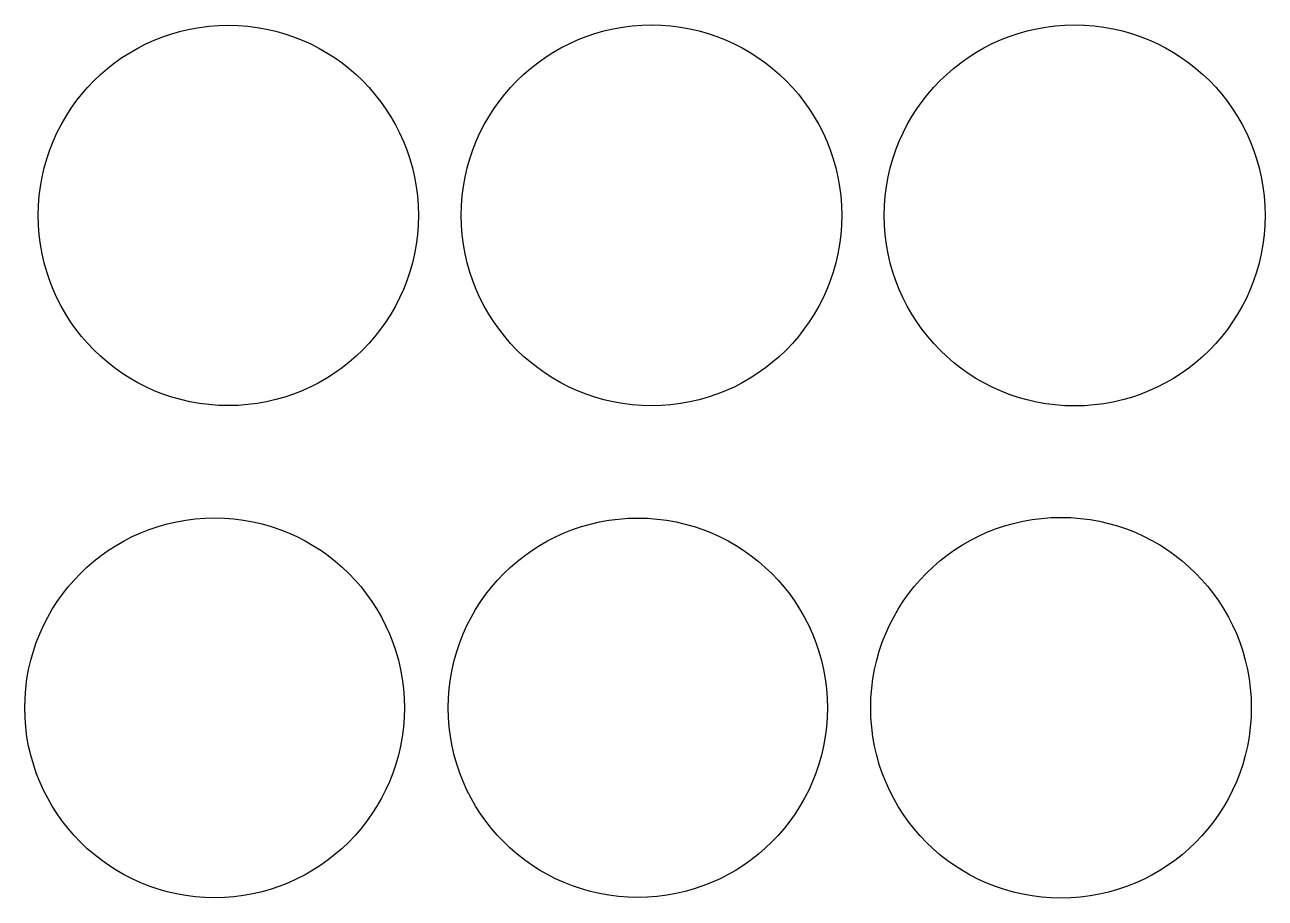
# Model space of a CAD drawing. Header units: inches. Extents: x -0.31 to 3.35, y -0.56 to 2.02.
import ezdxf

# ---------------------------------------------------------------- set-up
doc = ezdxf.new("R2010")
doc.units = ezdxf.units.IN
doc.header["$MEASUREMENT"] = 0

msp = doc.modelspace()

# ---------------------------------------------------------------- linework, layer by layer
at = {"color": 7, "linetype": 'Continuous'}
for centre, radius in [((1.5405, 1.4533), 0.562), ((2.7905, 1.4533), 0.5625), ((0.2905, 1.4533), 0.5615), ((0.25, 0), 0.5605), ((1.5, 0), 0.56), ((2.75, 0), 0.562)]:
    msp.add_circle(centre, radius, dxfattribs=at)

doc.saveas('drawing.dxf')
